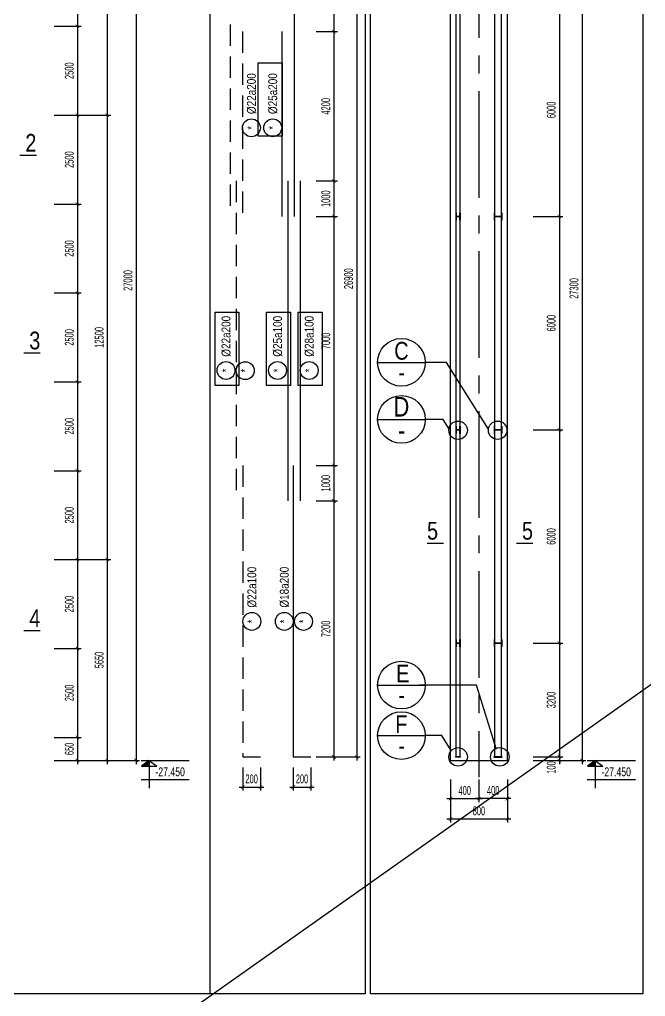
# Model space of a CAD drawing. Extents: x 21 to 2225438, y -14 to 594976.
# Drawn here: x 2209463 to 2213866, y 584638 to 591508 of the extents above; entities that cross this region are included whole.
import ezdxf
from ezdxf.enums import TextEntityAlignment as Align

# ---------------------------------------------------------------- set-up
doc = ezdxf.new("R2010")
doc.units = 0
doc.header["$LTSCALE"] = 1000
doc.header["$MEASUREMENT"] = 0
doc.header["$PDMODE"] = 3
doc.linetypes.add('CENTER2', pattern=[1.125, 0.75, -0.125, 0.125, -0.125])
doc.linetypes.add('HIDDEN', pattern=[0.375, 0.25, -0.125])
doc.layers.get('0').update_dxf_attribs({"linetype": 'CONTINUOUS'})
doc.layers.get('Defpoints').update_dxf_attribs({"linetype": 'CONTINUOUS'})
for name, color, linetype in [('CDC.01.AXIS', 160, 'CENTER2'), ('CDC.02.DIM', 1, 'CONTINUOUS'), ('CDC.03.BORDER', 3, 'CONTINUOUS'), ('CDC.05.STEEL', 4, 'CONTINUOUS'), ('CDC.06.TEXT', 2, 'CONTINUOUS'), ('CDC.10.HATCH', 9, 'CONTINUOUS'), ('CDC.11.NOTE', 8, 'CONTINUOUS'), ('CDC.14.STEELNUM', 9, 'CONTINUOUS'), ('CDC.15.NOPLOT', 87, 'CONTINUOUS')]:
    doc.layers.add(name, color=color, linetype=linetype)
doc.layers.add('KCS_Plotter', color=11, linetype='CONTINUOUS', plot=False)
doc.styles.add('ARIAL', font='arial.ttf', dxfattribs={"width": 0.6})
doc.dimstyles.new('DIM100-25', dxfattribs={"dimscale": 25, "dimtxt": 2.5, "dimasz": 1, "dimexe": 1, "dimexo": 0, "dimgap": 1, "dimtad": 1, "dimdec": 0, "dimlfac": 4, "dimzin": 0, "dimdsep": 46, "dimtxsty": 'ARIAL', "dimblk": 'ARCHTICK', "dimcen": 1, "dimdle": 1, "dimclrd": 1, "dimclre": 1, "dimclrt": 2, "dimadec": 0, "dimazin": 0, "dimtfac": 1, "dimtdec": 0, "dimtix": 1, "dimtofl": 0, "dimtmove": 2, "dimatfit": 3, "dimldrblk": 'ARCHTICK', "dimfxl": 1, "dimtolj": 1, "dimtzin": 0, "dimarcsym": 0})
doc.dimstyles.new('DIM100-50', dxfattribs={"dimscale": 25, "dimtxt": 2.5, "dimasz": 1, "dimexe": 1, "dimexo": 0, "dimgap": 1, "dimtad": 1, "dimdec": 0, "dimlfac": 2, "dimzin": 0, "dimdsep": 46, "dimtxsty": 'ARIAL', "dimblk": 'ARCHTICK', "dimcen": 0, "dimdle": 1, "dimclrd": 1, "dimclre": 1, "dimclrt": 2, "dimadec": 0, "dimazin": 0, "dimtfac": 1, "dimtdec": 0, "dimtix": 1, "dimtofl": 0, "dimtmove": 2, "dimatfit": 3, "dimldrblk": 'ARCHTICK', "dimfxl": 1, "dimtolj": 1, "dimtzin": 0, "dimarcsym": 0})

# ---------------------------------------------------------------- blocks, each defined once
blk = doc.blocks.new('_ARCHTICK')
at = {"color": 0, "linetype": 'ByBlock', "const_width": 0.15}
blk.add_lwpolyline([(-0.5, -0.5), (0.5, 0.5)], dxfattribs=at)
blk = doc.blocks.new('*D166')
at = {"layer": 'CDC.02.DIM', "color": 1, "lineweight": -2, "transparency": 16777216}
for p, q in [((2213260.6, 591647.5), (2213260.6, 590097.5)), ((2213076.4, 591622.5), (2213285.6, 591622.5)), ((2213076.4, 590122.5), (2213285.6, 590122.5))]:
    blk.add_line(p, q, dxfattribs=at)
at = {"layer": 'Defpoints', "color": 0, "transparency": 16777216}
for p in [(2213076.4, 591622.5), (2213076.4, 590122.5), (2213260.6, 590122.5)]:
    blk.add_point(p, dxfattribs=at)
at = {"layer": 'CDC.02.DIM', "color": 1, "lineweight": -2, "transparency": 16777216, "xscale": 25, "yscale": 25, "zscale": 25}
for p, rotation in [((2213260.6, 591622.5), 90), ((2213260.6, 590122.5), 270)]:
    blk.add_blockref('_ARCHTICK', p, dxfattribs=dict(at, rotation=rotation))
at = {"layer": 'CDC.02.DIM', "color": 2, "transparency": 16777216, "insert": (2213203.7, 590872.5), "char_height": 62.5, "attachment_point": 5, "rotation": 90, "style": 'ARIAL'}
blk.add_mtext('\\A1;6000', dxfattribs=at)
blk = doc.blocks.new('*D167')
at = {"layer": 'CDC.02.DIM', "color": 1, "lineweight": -2, "transparency": 16777216}
for p, q in [((2213076.4, 590122.5), (2213285.6, 590122.5)), ((2213260.6, 590147.5), (2213260.6, 588597.5)), ((2213076.4, 588622.5), (2213285.6, 588622.5))]:
    blk.add_line(p, q, dxfattribs=at)
at = {"layer": 'Defpoints', "color": 0, "transparency": 16777216}
for p in [(2213076.4, 590122.5), (2213076.4, 588622.5), (2213260.6, 588622.5)]:
    blk.add_point(p, dxfattribs=at)
at = {"layer": 'CDC.02.DIM', "color": 1, "lineweight": -2, "transparency": 16777216, "xscale": 25, "yscale": 25, "zscale": 25}
for p, rotation in [((2213260.6, 590122.5), 90), ((2213260.6, 588622.5), 270)]:
    blk.add_blockref('_ARCHTICK', p, dxfattribs=dict(at, rotation=rotation))
at = {"layer": 'CDC.02.DIM', "color": 2, "transparency": 16777216, "insert": (2213203.7, 589372.5), "char_height": 62.5, "attachment_point": 5, "rotation": 90, "style": 'ARIAL'}
blk.add_mtext('\\A1;6000', dxfattribs=at)
blk = doc.blocks.new('*D168')
at = {"layer": 'CDC.02.DIM', "color": 1, "lineweight": -2, "transparency": 16777216}
for p, q in [((2213076.4, 588622.5), (2213285.6, 588622.5)), ((2213260.6, 588647.5), (2213260.6, 587097.5)), ((2213076.4, 587122.5), (2213285.6, 587122.5))]:
    blk.add_line(p, q, dxfattribs=at)
at = {"layer": 'Defpoints', "color": 0, "transparency": 16777216}
for p in [(2213076.4, 588622.5), (2213076.4, 587122.5), (2213260.6, 587122.5)]:
    blk.add_point(p, dxfattribs=at)
at = {"layer": 'CDC.02.DIM', "color": 1, "lineweight": -2, "transparency": 16777216, "xscale": 25, "yscale": 25, "zscale": 25}
for p, rotation in [((2213260.6, 588622.5), 90), ((2213260.6, 587122.5), 270)]:
    blk.add_blockref('_ARCHTICK', p, dxfattribs=dict(at, rotation=rotation))
at = {"layer": 'CDC.02.DIM', "color": 2, "transparency": 16777216, "insert": (2213203.7, 587872.5), "char_height": 62.5, "attachment_point": 5, "rotation": 90, "style": 'ARIAL'}
blk.add_mtext('\\A1;6000', dxfattribs=at)
blk = doc.blocks.new('*D169')
at = {"layer": 'CDC.02.DIM', "color": 1, "lineweight": -2, "transparency": 16777216}
for p, q in [((2213076.4, 587122.5), (2213285.6, 587122.5)), ((2213260.6, 587147.5), (2213260.6, 586297.5)), ((2213076.4, 586322.5), (2213285.6, 586322.5))]:
    blk.add_line(p, q, dxfattribs=at)
at = {"layer": 'Defpoints', "color": 0, "transparency": 16777216}
for p in [(2213076.4, 587122.5), (2213076.4, 586322.5), (2213260.6, 586322.5)]:
    blk.add_point(p, dxfattribs=at)
at = {"layer": 'CDC.02.DIM', "color": 1, "lineweight": -2, "transparency": 16777216, "xscale": 25, "yscale": 25, "zscale": 25}
for p, rotation in [((2213260.6, 587122.5), 90), ((2213260.6, 586322.5), 270)]:
    blk.add_blockref('_ARCHTICK', p, dxfattribs=dict(at, rotation=rotation))
at = {"layer": 'CDC.02.DIM', "color": 2, "transparency": 16777216, "insert": (2213203.6, 586722.5), "char_height": 62.5, "attachment_point": 5, "rotation": 90, "style": 'ARIAL'}
blk.add_mtext('\\A1;3200', dxfattribs=at)
blk = doc.blocks.new('*D170')
at = {"layer": 'CDC.02.DIM', "color": 1, "lineweight": -2, "transparency": 16777216}
for p, q in [((2213260.6, 586322.5), (2213260.6, 586347.5)), ((2213076.4, 586322.5), (2213285.6, 586322.5)), ((2213076.4, 586297.5), (2213285.6, 586297.5)), ((2213260.6, 586297.5), (2213260.6, 586272.5))]:
    blk.add_line(p, q, dxfattribs=at)
at = {"layer": 'Defpoints', "color": 0, "transparency": 16777216}
for p in [(2213076.4, 586322.5), (2213076.4, 586297.5), (2213260.6, 586297.5)]:
    blk.add_point(p, dxfattribs=at)
at = {"layer": 'CDC.02.DIM', "color": 1, "lineweight": -2, "transparency": 16777216, "xscale": 25, "yscale": 25, "zscale": 25}
for p, rotation in [((2213260.6, 586322.5), 270), ((2213260.6, 586297.5), 90)]:
    blk.add_blockref('_ARCHTICK', p, dxfattribs=dict(at, rotation=rotation))
at = {"layer": 'CDC.02.DIM', "color": 2, "transparency": 16777216, "insert": (2213204.1, 586248), "char_height": 62.5, "attachment_point": 5, "rotation": 90, "style": 'ARIAL'}
blk.add_mtext('\\A1;100', dxfattribs=at)
blk = doc.blocks.new('*D171')
at = {"layer": 'CDC.02.DIM', "color": 1, "lineweight": -2, "transparency": 16777216}
for p, q in [((2213421, 593147.5), (2213421, 586272.5)), ((2213076.4, 593122.5), (2213446, 593122.5)), ((2213076.4, 586297.5), (2213446, 586297.5))]:
    blk.add_line(p, q, dxfattribs=at)
at = {"layer": 'Defpoints', "color": 0, "transparency": 16777216}
for p in [(2213076.4, 593122.5), (2213076.4, 586297.5), (2213421, 586297.5)]:
    blk.add_point(p, dxfattribs=at)
at = {"layer": 'CDC.02.DIM', "color": 1, "lineweight": -2, "transparency": 16777216, "xscale": 25, "yscale": 25, "zscale": 25}
for p, rotation in [((2213421, 593122.5), 90), ((2213421, 586297.5), 270)]:
    blk.add_blockref('_ARCHTICK', p, dxfattribs=dict(at, rotation=rotation))
at = {"layer": 'CDC.02.DIM', "color": 2, "transparency": 16777216, "insert": (2213364, 589616.3), "char_height": 62.5, "attachment_point": 5, "rotation": 90, "style": 'ARIAL'}
blk.add_mtext('\\A1;27300', dxfattribs=at)
blk = doc.blocks.new('*D172')
at = {"layer": 'CDC.02.DIM', "color": 1, "lineweight": -2, "transparency": 16777216}
for p, q in [((2212495, 586164.5), (2212495, 586004.3)), ((2212695, 586164.5), (2212695, 586004.3)), ((2212470, 586029.3), (2212720, 586029.3))]:
    blk.add_line(p, q, dxfattribs=at)
at = {"layer": 'Defpoints', "color": 0, "transparency": 16777216}
for p in [(2212495, 586164.5), (2212695, 586164.5), (2212695, 586029.3)]:
    blk.add_point(p, dxfattribs=at)
at = {"layer": 'CDC.02.DIM', "color": 1, "lineweight": -2, "transparency": 16777216, "xscale": 25, "yscale": 25, "zscale": 25, "rotation": 180}
blk.add_blockref('_ARCHTICK', (2212495, 586029.3), dxfattribs=at)
at = {"layer": 'CDC.02.DIM', "color": 1, "lineweight": -2, "transparency": 16777216, "xscale": 25, "yscale": 25, "zscale": 25}
blk.add_blockref('_ARCHTICK', (2212695, 586029.3), dxfattribs=at)
at = {"layer": 'CDC.02.DIM', "color": 2, "transparency": 16777216, "insert": (2212595, 586086.2), "char_height": 62.5, "attachment_point": 5, "style": 'ARIAL'}
blk.add_mtext('\\A1;400', dxfattribs=at)
blk = doc.blocks.new('*D173')
at = {"layer": 'CDC.02.DIM', "color": 1, "lineweight": -2, "transparency": 16777216}
for p, q in [((2212695, 586164.5), (2212695, 586004.3)), ((2212895, 586164.5), (2212895, 586004.3)), ((2212920, 586029.3), (2212670, 586029.3))]:
    blk.add_line(p, q, dxfattribs=at)
at = {"layer": 'Defpoints', "color": 0, "transparency": 16777216}
for p in [(2212695, 586164.5), (2212895, 586164.5), (2212695, 586029.3)]:
    blk.add_point(p, dxfattribs=at)
at = {"layer": 'CDC.02.DIM', "color": 1, "lineweight": -2, "transparency": 16777216, "xscale": 25, "yscale": 25, "zscale": 25, "rotation": 180}
blk.add_blockref('_ARCHTICK', (2212695, 586029.3), dxfattribs=at)
at = {"layer": 'CDC.02.DIM', "color": 1, "lineweight": -2, "transparency": 16777216, "xscale": 25, "yscale": 25, "zscale": 25}
blk.add_blockref('_ARCHTICK', (2212895, 586029.3), dxfattribs=at)
at = {"layer": 'CDC.02.DIM', "color": 2, "transparency": 16777216, "insert": (2212795, 586086.2), "char_height": 62.5, "attachment_point": 5, "style": 'ARIAL'}
blk.add_mtext('\\A1;400', dxfattribs=at)
blk = doc.blocks.new('*D174')
at = {"layer": 'CDC.02.DIM', "color": 1, "lineweight": -2, "transparency": 16777216}
for p, q in [((2212495, 586164.5), (2212495, 585860.8)), ((2212895, 586164.5), (2212895, 585860.8)), ((2212470, 585885.8), (2212920, 585885.8))]:
    blk.add_line(p, q, dxfattribs=at)
at = {"layer": 'Defpoints', "color": 0, "transparency": 16777216}
for p in [(2212495, 586164.5), (2212895, 586164.5), (2212895, 585885.8)]:
    blk.add_point(p, dxfattribs=at)
at = {"layer": 'CDC.02.DIM', "color": 1, "lineweight": -2, "transparency": 16777216, "xscale": 25, "yscale": 25, "zscale": 25, "rotation": 180}
blk.add_blockref('_ARCHTICK', (2212495, 585885.8), dxfattribs=at)
at = {"layer": 'CDC.02.DIM', "color": 1, "lineweight": -2, "transparency": 16777216, "xscale": 25, "yscale": 25, "zscale": 25}
blk.add_blockref('_ARCHTICK', (2212895, 585885.8), dxfattribs=at)
at = {"layer": 'CDC.02.DIM', "color": 2, "transparency": 16777216, "insert": (2212695, 585942.7), "char_height": 62.5, "attachment_point": 5, "style": 'ARIAL'}
blk.add_mtext('\\A1;800', dxfattribs=at)
blk = doc.blocks.new('*D175')
at = {"layer": 'CDC.02.DIM', "color": 1, "lineweight": -2, "transparency": 16777216}
for p, q in [((2211674.5, 593072.5), (2211674.5, 591397.5)), ((2211550.5, 593047.5), (2211699.5, 593047.5)), ((2211550.5, 591422.5), (2211699.5, 591422.5))]:
    blk.add_line(p, q, dxfattribs=at)
at = {"layer": 'Defpoints', "color": 0, "transparency": 16777216}
for p in [(2211550.5, 593047.5), (2211550.5, 591422.5), (2211674.5, 591422.5)]:
    blk.add_point(p, dxfattribs=at)
at = {"layer": 'CDC.02.DIM', "color": 1, "lineweight": -2, "transparency": 16777216, "xscale": 25, "yscale": 25, "zscale": 25}
for p, rotation in [((2211674.5, 593047.5), 90), ((2211674.5, 591422.5), 270)]:
    blk.add_blockref('_ARCHTICK', p, dxfattribs=dict(at, rotation=rotation))
at = {"layer": 'CDC.02.DIM', "color": 2, "transparency": 16777216, "insert": (2211617.6, 592235), "char_height": 62.5, "attachment_point": 5, "rotation": 90, "style": 'ARIAL'}
blk.add_mtext('\\A1;6500', dxfattribs=at)
blk = doc.blocks.new('*D176')
at = {"layer": 'CDC.02.DIM', "color": 1, "lineweight": -2, "transparency": 16777216}
for p, q in [((2211550.5, 590122.5), (2211699.5, 590122.5)), ((2211674.5, 590147.5), (2211674.5, 588347.5)), ((2211550.5, 588372.5), (2211699.5, 588372.5))]:
    blk.add_line(p, q, dxfattribs=at)
at = {"layer": 'Defpoints', "color": 0, "transparency": 16777216}
for p in [(2211550.5, 590122.5), (2211550.5, 588372.5), (2211674.5, 588372.5)]:
    blk.add_point(p, dxfattribs=at)
at = {"layer": 'CDC.02.DIM', "color": 1, "lineweight": -2, "transparency": 16777216, "xscale": 25, "yscale": 25, "zscale": 25}
for p, rotation in [((2211674.5, 590122.5), 90), ((2211674.5, 588372.5), 270)]:
    blk.add_blockref('_ARCHTICK', p, dxfattribs=dict(at, rotation=rotation))
at = {"layer": 'CDC.02.DIM', "color": 2, "transparency": 16777216, "insert": (2211617.6, 589247.5), "char_height": 62.5, "attachment_point": 5, "rotation": 90, "style": 'ARIAL'}
blk.add_mtext('\\A1;7000', dxfattribs=at)
blk = doc.blocks.new('*D177')
at = {"layer": 'CDC.02.DIM', "color": 1, "lineweight": -2, "transparency": 16777216}
for p, q in [((2211674.5, 588397.5), (2211674.5, 588097.5)), ((2211550.5, 588372.5), (2211699.5, 588372.5)), ((2211550.5, 588122.5), (2211699.5, 588122.5))]:
    blk.add_line(p, q, dxfattribs=at)
at = {"layer": 'Defpoints', "color": 0, "transparency": 16777216}
for p in [(2211550.5, 588372.5), (2211550.5, 588122.5), (2211674.5, 588122.5)]:
    blk.add_point(p, dxfattribs=at)
at = {"layer": 'CDC.02.DIM', "color": 1, "lineweight": -2, "transparency": 16777216, "xscale": 25, "yscale": 25, "zscale": 25}
for p, rotation in [((2211674.5, 588372.5), 90), ((2211674.5, 588122.5), 270)]:
    blk.add_blockref('_ARCHTICK', p, dxfattribs=dict(at, rotation=rotation))
at = {"layer": 'CDC.02.DIM', "color": 2, "transparency": 16777216, "insert": (2211617.6, 588247.5), "char_height": 62.5, "attachment_point": 5, "rotation": 90, "style": 'ARIAL'}
blk.add_mtext('\\A1;1000', dxfattribs=at)
blk = doc.blocks.new('*D178')
at = {"layer": 'CDC.02.DIM', "color": 1, "lineweight": -2, "transparency": 16777216}
for p, q in [((2211674.5, 588147.5), (2211674.5, 586297.5)), ((2211550.5, 588122.5), (2211699.5, 588122.5)), ((2211550.5, 586322.5), (2211699.5, 586322.5))]:
    blk.add_line(p, q, dxfattribs=at)
at = {"layer": 'Defpoints', "color": 0, "transparency": 16777216}
for p in [(2211550.5, 588122.5), (2211550.5, 586322.5), (2211674.5, 586322.5)]:
    blk.add_point(p, dxfattribs=at)
at = {"layer": 'CDC.02.DIM', "color": 1, "lineweight": -2, "transparency": 16777216, "xscale": 25, "yscale": 25, "zscale": 25}
for p, rotation in [((2211674.5, 588122.5), 90), ((2211674.5, 586322.5), 270)]:
    blk.add_blockref('_ARCHTICK', p, dxfattribs=dict(at, rotation=rotation))
at = {"layer": 'CDC.02.DIM', "color": 2, "transparency": 16777216, "insert": (2211617.6, 587222.5), "char_height": 62.5, "attachment_point": 5, "rotation": 90, "style": 'ARIAL'}
blk.add_mtext('\\A1;7200', dxfattribs=at)
blk = doc.blocks.new('*D179')
at = {"layer": 'CDC.02.DIM', "color": 1, "lineweight": -2, "transparency": 16777216}
for p, q in [((2211834.9, 593072.5), (2211834.9, 586297.5)), ((2211550.5, 593047.5), (2211859.9, 593047.5)), ((2211550.5, 586322.5), (2211859.9, 586322.5))]:
    blk.add_line(p, q, dxfattribs=at)
at = {"layer": 'Defpoints', "color": 0, "transparency": 16777216}
for p in [(2211550.5, 593047.5), (2211550.5, 586322.5), (2211834.9, 586322.5)]:
    blk.add_point(p, dxfattribs=at)
at = {"layer": 'CDC.02.DIM', "color": 1, "lineweight": -2, "transparency": 16777216, "xscale": 25, "yscale": 25, "zscale": 25}
for p, rotation in [((2211834.9, 593047.5), 90), ((2211834.9, 586322.5), 270)]:
    blk.add_blockref('_ARCHTICK', p, dxfattribs=dict(at, rotation=rotation))
at = {"layer": 'CDC.02.DIM', "color": 2, "transparency": 16777216, "insert": (2211778, 589685), "char_height": 62.5, "attachment_point": 5, "rotation": 90, "style": 'ARIAL'}
blk.add_mtext('\\A1;26900', dxfattribs=at)
blk = doc.blocks.new('*D180')
at = {"layer": 'CDC.02.DIM', "color": 1, "lineweight": -2, "transparency": 16777216}
for p, q in [((2211674.5, 590397.5), (2211674.5, 590097.5)), ((2211550.5, 590372.5), (2211699.5, 590372.5)), ((2211550.5, 590122.5), (2211699.5, 590122.5))]:
    blk.add_line(p, q, dxfattribs=at)
at = {"layer": 'Defpoints', "color": 0, "transparency": 16777216}
for p in [(2211550.5, 590372.5), (2211550.5, 590122.5), (2211674.5, 590122.5)]:
    blk.add_point(p, dxfattribs=at)
at = {"layer": 'CDC.02.DIM', "color": 1, "lineweight": -2, "transparency": 16777216, "xscale": 25, "yscale": 25, "zscale": 25}
for p, rotation in [((2211674.5, 590372.5), 90), ((2211674.5, 590122.5), 270)]:
    blk.add_blockref('_ARCHTICK', p, dxfattribs=dict(at, rotation=rotation))
at = {"layer": 'CDC.02.DIM', "color": 2, "transparency": 16777216, "insert": (2211617.6, 590247.5), "char_height": 62.5, "attachment_point": 5, "rotation": 90, "style": 'ARIAL'}
blk.add_mtext('\\A1;1000', dxfattribs=at)
blk = doc.blocks.new('*D181')
at = {"layer": 'CDC.02.DIM', "color": 1, "lineweight": -2, "transparency": 16777216}
for p, q in [((2211034.2, 586248), (2211034.2, 586085.4)), ((2211157.5, 586248), (2211157.5, 586085.4)), ((2211009.2, 586110.4), (2211182.5, 586110.4))]:
    blk.add_line(p, q, dxfattribs=at)
at = {"layer": 'Defpoints', "color": 0, "transparency": 16777216}
for p in [(2211034.2, 586248), (2211157.5, 586248), (2211157.5, 586110.4)]:
    blk.add_point(p, dxfattribs=at)
at = {"layer": 'CDC.02.DIM', "color": 1, "lineweight": -2, "transparency": 16777216, "xscale": 25, "yscale": 25, "zscale": 25, "rotation": 180}
blk.add_blockref('_ARCHTICK', (2211034.2, 586110.4), dxfattribs=at)
at = {"layer": 'CDC.02.DIM', "color": 1, "lineweight": -2, "transparency": 16777216, "xscale": 25, "yscale": 25, "zscale": 25}
blk.add_blockref('_ARCHTICK', (2211157.5, 586110.4), dxfattribs=at)
at = {"layer": 'CDC.02.DIM', "color": 2, "transparency": 16777216, "insert": (2211095.9, 586167.3), "char_height": 62.5, "attachment_point": 5, "style": 'ARIAL'}
blk.add_mtext('\\A1;200', dxfattribs=at)
blk = doc.blocks.new('*D182')
at = {"layer": 'CDC.02.DIM', "color": 1, "lineweight": -2, "transparency": 16777216}
for p, q in [((2211388.6, 586248), (2211388.6, 586085.4)), ((2211511.8, 586248), (2211511.8, 586085.4)), ((2211363.6, 586110.4), (2211536.8, 586110.4))]:
    blk.add_line(p, q, dxfattribs=at)
at = {"layer": 'Defpoints', "color": 0, "transparency": 16777216}
for p in [(2211388.6, 586248), (2211511.8, 586248), (2211511.8, 586110.4)]:
    blk.add_point(p, dxfattribs=at)
at = {"layer": 'CDC.02.DIM', "color": 1, "lineweight": -2, "transparency": 16777216, "xscale": 25, "yscale": 25, "zscale": 25, "rotation": 180}
blk.add_blockref('_ARCHTICK', (2211388.6, 586110.4), dxfattribs=at)
at = {"layer": 'CDC.02.DIM', "color": 1, "lineweight": -2, "transparency": 16777216, "xscale": 25, "yscale": 25, "zscale": 25}
blk.add_blockref('_ARCHTICK', (2211511.8, 586110.4), dxfattribs=at)
at = {"layer": 'CDC.02.DIM', "color": 2, "transparency": 16777216, "insert": (2211450.2, 586167.3), "char_height": 62.5, "attachment_point": 5, "style": 'ARIAL'}
blk.add_mtext('\\A1;200', dxfattribs=at)
blk = doc.blocks.new('*D186')
at = {"layer": 'CDC.02.DIM', "color": 1, "lineweight": -2, "transparency": 16777216}
for p, q in [((2210283.1, 593072.5), (2210283.1, 586272.5)), ((2209713.4, 593047.5), (2210308.1, 593047.5)), ((2209715.9, 586297.5), (2210308.1, 586297.5))]:
    blk.add_line(p, q, dxfattribs=at)
at = {"layer": 'Defpoints', "color": 0, "transparency": 16777216}
for p in [(2209713.4, 593047.5), (2209715.9, 586297.5), (2210283.1, 586297.5)]:
    blk.add_point(p, dxfattribs=at)
at = {"layer": 'CDC.02.DIM', "color": 1, "lineweight": -2, "transparency": 16777216, "xscale": 25, "yscale": 25, "zscale": 25}
for p, rotation in [((2210283.1, 593047.5), 90), ((2210283.1, 586297.5), 270)]:
    blk.add_blockref('_ARCHTICK', p, dxfattribs=dict(at, rotation=rotation))
at = {"layer": 'CDC.02.DIM', "color": 2, "transparency": 16777216, "insert": (2210226.2, 589672.5), "char_height": 62.5, "attachment_point": 5, "rotation": 90, "style": 'ARIAL'}
blk.add_mtext('\\A1;27000', dxfattribs=at)
blk = doc.blocks.new('*D190')
at = {"layer": 'CDC.02.DIM', "color": 1, "lineweight": -2, "transparency": 16777216}
for p, q in [((2210080.6, 592735), (2210080.6, 590810)), ((2209870.5, 592710), (2210105.6, 592710)), ((2209705.8, 590835), (2210105.6, 590835))]:
    blk.add_line(p, q, dxfattribs=at)
at = {"layer": 'Defpoints', "color": 0, "transparency": 16777216}
for p in [(2209870.5, 592710), (2209705.8, 590835), (2210080.6, 590835)]:
    blk.add_point(p, dxfattribs=at)
at = {"layer": 'CDC.02.DIM', "color": 1, "lineweight": -2, "transparency": 16777216, "xscale": 25, "yscale": 25, "zscale": 25}
for p, rotation in [((2210080.6, 592710), 90), ((2210080.6, 590835), 270)]:
    blk.add_blockref('_ARCHTICK', p, dxfattribs=dict(at, rotation=rotation))
at = {"layer": 'CDC.02.DIM', "color": 2, "transparency": 16777216, "insert": (2210023.6, 591772.5), "char_height": 62.5, "attachment_point": 5, "rotation": 90, "style": 'ARIAL'}
blk.add_mtext('\\A1;7500', dxfattribs=at)
blk = doc.blocks.new('*D192')
at = {"layer": 'CDC.02.DIM', "color": 1, "lineweight": -2, "transparency": 16777216}
for p, q in [((2209705.8, 591460), (2209895.5, 591460)), ((2209870.5, 591485), (2209870.5, 590810)), ((2209705.8, 590835), (2209895.5, 590835))]:
    blk.add_line(p, q, dxfattribs=at)
at = {"layer": 'Defpoints', "color": 0, "transparency": 16777216}
for p in [(2209705.8, 591460), (2209705.8, 590835), (2209870.5, 590835)]:
    blk.add_point(p, dxfattribs=at)
at = {"layer": 'CDC.02.DIM', "color": 1, "lineweight": -2, "transparency": 16777216, "xscale": 25, "yscale": 25, "zscale": 25}
for p, rotation in [((2209870.5, 591460), 90), ((2209870.5, 590835), 270)]:
    blk.add_blockref('_ARCHTICK', p, dxfattribs=dict(at, rotation=rotation))
at = {"layer": 'CDC.02.DIM', "color": 2, "transparency": 16777216, "insert": (2209813.6, 591147.5), "char_height": 62.5, "attachment_point": 5, "rotation": 90, "style": 'ARIAL'}
blk.add_mtext('\\A1;2500', dxfattribs=at)
blk = doc.blocks.new('*D193')
at = {"layer": 'CDC.02.DIM', "color": 1, "lineweight": -2, "transparency": 16777216}
for p, q in [((2209705.8, 590835), (2209895.5, 590835)), ((2209870.5, 590860), (2209870.5, 590185)), ((2209705.8, 590210), (2209895.5, 590210))]:
    blk.add_line(p, q, dxfattribs=at)
at = {"layer": 'Defpoints', "color": 0, "transparency": 16777216}
for p in [(2209705.8, 590835), (2209705.8, 590210), (2209870.5, 590210)]:
    blk.add_point(p, dxfattribs=at)
at = {"layer": 'CDC.02.DIM', "color": 1, "lineweight": -2, "transparency": 16777216, "xscale": 25, "yscale": 25, "zscale": 25}
for p, rotation in [((2209870.5, 590835), 90), ((2209870.5, 590210), 270)]:
    blk.add_blockref('_ARCHTICK', p, dxfattribs=dict(at, rotation=rotation))
at = {"layer": 'CDC.02.DIM', "color": 2, "transparency": 16777216, "insert": (2209813.6, 590522.5), "char_height": 62.5, "attachment_point": 5, "rotation": 90, "style": 'ARIAL'}
blk.add_mtext('\\A1;2500', dxfattribs=at)
blk = doc.blocks.new('*D194')
at = {"layer": 'CDC.02.DIM', "color": 1, "lineweight": -2, "transparency": 16777216}
for p, q in [((2209705.8, 590210), (2209895.5, 590210)), ((2209870.5, 590235), (2209870.5, 589560)), ((2209705.8, 589585), (2209895.5, 589585))]:
    blk.add_line(p, q, dxfattribs=at)
at = {"layer": 'Defpoints', "color": 0, "transparency": 16777216}
for p in [(2209705.8, 590210), (2209705.8, 589585), (2209870.5, 589585)]:
    blk.add_point(p, dxfattribs=at)
at = {"layer": 'CDC.02.DIM', "color": 1, "lineweight": -2, "transparency": 16777216, "xscale": 25, "yscale": 25, "zscale": 25}
for p, rotation in [((2209870.5, 590210), 90), ((2209870.5, 589585), 270)]:
    blk.add_blockref('_ARCHTICK', p, dxfattribs=dict(at, rotation=rotation))
at = {"layer": 'CDC.02.DIM', "color": 2, "transparency": 16777216, "insert": (2209813.6, 589897.5), "char_height": 62.5, "attachment_point": 5, "rotation": 90, "style": 'ARIAL'}
blk.add_mtext('\\A1;2500', dxfattribs=at)
blk = doc.blocks.new('*D195')
at = {"layer": 'CDC.02.DIM', "color": 1, "lineweight": -2, "transparency": 16777216}
for p, q in [((2209705.8, 589585), (2209895.5, 589585)), ((2209870.5, 589610), (2209870.5, 588935)), ((2209705.8, 588960), (2209895.5, 588960))]:
    blk.add_line(p, q, dxfattribs=at)
at = {"layer": 'Defpoints', "color": 0, "transparency": 16777216}
for p in [(2209705.8, 589585), (2209705.8, 588960), (2209870.5, 588960)]:
    blk.add_point(p, dxfattribs=at)
at = {"layer": 'CDC.02.DIM', "color": 1, "lineweight": -2, "transparency": 16777216, "xscale": 25, "yscale": 25, "zscale": 25}
for p, rotation in [((2209870.5, 589585), 90), ((2209870.5, 588960), 270)]:
    blk.add_blockref('_ARCHTICK', p, dxfattribs=dict(at, rotation=rotation))
at = {"layer": 'CDC.02.DIM', "color": 2, "transparency": 16777216, "insert": (2209813.6, 589272.5), "char_height": 62.5, "attachment_point": 5, "rotation": 90, "style": 'ARIAL'}
blk.add_mtext('\\A1;2500', dxfattribs=at)
blk = doc.blocks.new('*D196')
at = {"layer": 'CDC.02.DIM', "color": 1, "lineweight": -2, "transparency": 16777216}
for p, q in [((2209705.8, 588960), (2209895.5, 588960)), ((2209870.5, 588985), (2209870.5, 588310)), ((2209705.8, 588335), (2209895.5, 588335))]:
    blk.add_line(p, q, dxfattribs=at)
at = {"layer": 'Defpoints', "color": 0, "transparency": 16777216}
for p in [(2209705.8, 588960), (2209705.8, 588335), (2209870.5, 588335)]:
    blk.add_point(p, dxfattribs=at)
at = {"layer": 'CDC.02.DIM', "color": 1, "lineweight": -2, "transparency": 16777216, "xscale": 25, "yscale": 25, "zscale": 25}
for p, rotation in [((2209870.5, 588960), 90), ((2209870.5, 588335), 270)]:
    blk.add_blockref('_ARCHTICK', p, dxfattribs=dict(at, rotation=rotation))
at = {"layer": 'CDC.02.DIM', "color": 2, "transparency": 16777216, "insert": (2209813.6, 588647.5), "char_height": 62.5, "attachment_point": 5, "rotation": 90, "style": 'ARIAL'}
blk.add_mtext('\\A1;2500', dxfattribs=at)
blk = doc.blocks.new('*D197')
at = {"layer": 'CDC.02.DIM', "color": 1, "lineweight": -2, "transparency": 16777216}
for p, q in [((2209870.5, 592110), (2209870.5, 591435)), ((2209705.8, 592085), (2209895.5, 592085)), ((2209710.9, 591460), (2209895.5, 591460))]:
    blk.add_line(p, q, dxfattribs=at)
at = {"layer": 'Defpoints', "color": 0, "transparency": 16777216}
for p in [(2209705.8, 592085), (2209710.9, 591460), (2209870.5, 591460)]:
    blk.add_point(p, dxfattribs=at)
at = {"layer": 'CDC.02.DIM', "color": 1, "lineweight": -2, "transparency": 16777216, "xscale": 25, "yscale": 25, "zscale": 25}
for p, rotation in [((2209870.5, 592085), 90), ((2209870.5, 591460), 270)]:
    blk.add_blockref('_ARCHTICK', p, dxfattribs=dict(at, rotation=rotation))
at = {"layer": 'CDC.02.DIM', "color": 2, "transparency": 16777216, "insert": (2209813.6, 591772.5), "char_height": 62.5, "attachment_point": 5, "rotation": 90, "style": 'ARIAL'}
blk.add_mtext('\\A1;2500', dxfattribs=at)
blk = doc.blocks.new('*D199')
at = {"layer": 'CDC.02.DIM', "color": 1, "lineweight": -2, "transparency": 16777216}
for p, q in [((2209705.8, 590835), (2210105.6, 590835)), ((2210080.6, 590860), (2210080.6, 587685)), ((2209705.8, 587710), (2210105.6, 587710))]:
    blk.add_line(p, q, dxfattribs=at)
at = {"layer": 'Defpoints', "color": 0, "transparency": 16777216}
for p in [(2209705.8, 590835), (2209705.8, 587710), (2210080.6, 587710)]:
    blk.add_point(p, dxfattribs=at)
at = {"layer": 'CDC.02.DIM', "color": 1, "lineweight": -2, "transparency": 16777216, "xscale": 25, "yscale": 25, "zscale": 25}
for p, rotation in [((2210080.6, 590835), 90), ((2210080.6, 587710), 270)]:
    blk.add_blockref('_ARCHTICK', p, dxfattribs=dict(at, rotation=rotation))
at = {"layer": 'CDC.02.DIM', "color": 2, "transparency": 16777216, "insert": (2210023.6, 589272.5), "char_height": 62.5, "attachment_point": 5, "rotation": 90, "style": 'ARIAL'}
blk.add_mtext('\\A1;12500', dxfattribs=at)
blk = doc.blocks.new('*D200')
at = {"layer": 'CDC.02.DIM', "color": 1, "lineweight": -2, "transparency": 16777216}
for p, q in [((2209705.8, 588335), (2209895.5, 588335)), ((2209870.5, 588360), (2209870.5, 587685)), ((2209705.8, 587710), (2209895.5, 587710))]:
    blk.add_line(p, q, dxfattribs=at)
at = {"layer": 'Defpoints', "color": 0, "transparency": 16777216}
for p in [(2209705.8, 588335), (2209705.8, 587710), (2209870.5, 587710)]:
    blk.add_point(p, dxfattribs=at)
at = {"layer": 'CDC.02.DIM', "color": 1, "lineweight": -2, "transparency": 16777216, "xscale": 25, "yscale": 25, "zscale": 25}
for p, rotation in [((2209870.5, 588335), 90), ((2209870.5, 587710), 270)]:
    blk.add_blockref('_ARCHTICK', p, dxfattribs=dict(at, rotation=rotation))
at = {"layer": 'CDC.02.DIM', "color": 2, "transparency": 16777216, "insert": (2209813.6, 588022.5), "char_height": 62.5, "attachment_point": 5, "rotation": 90, "style": 'ARIAL'}
blk.add_mtext('\\A1;2500', dxfattribs=at)
blk = doc.blocks.new('*D201')
at = {"layer": 'CDC.02.DIM', "color": 1, "lineweight": -2, "transparency": 16777216}
for p, q in [((2209870.5, 587735), (2209870.5, 587060)), ((2209705.8, 587710), (2209895.5, 587710)), ((2209705.8, 587085), (2209895.5, 587085))]:
    blk.add_line(p, q, dxfattribs=at)
at = {"layer": 'Defpoints', "color": 0, "transparency": 16777216}
for p in [(2209705.8, 587710), (2209705.8, 587085), (2209870.5, 587085)]:
    blk.add_point(p, dxfattribs=at)
at = {"layer": 'CDC.02.DIM', "color": 1, "lineweight": -2, "transparency": 16777216, "xscale": 25, "yscale": 25, "zscale": 25}
for p, rotation in [((2209870.5, 587710), 90), ((2209870.5, 587085), 270)]:
    blk.add_blockref('_ARCHTICK', p, dxfattribs=dict(at, rotation=rotation))
at = {"layer": 'CDC.02.DIM', "color": 2, "transparency": 16777216, "insert": (2209813.6, 587397.5), "char_height": 62.5, "attachment_point": 5, "rotation": 90, "style": 'ARIAL'}
blk.add_mtext('\\A1;2500', dxfattribs=at)
blk = doc.blocks.new('*D202')
at = {"layer": 'CDC.02.DIM', "color": 1, "lineweight": -2, "transparency": 16777216}
for p, q in [((2209870.5, 587110), (2209870.5, 586435)), ((2209705.8, 587085), (2209895.5, 587085)), ((2209705.8, 586460), (2209895.5, 586460))]:
    blk.add_line(p, q, dxfattribs=at)
at = {"layer": 'Defpoints', "color": 0, "transparency": 16777216}
for p in [(2209705.8, 587085), (2209705.8, 586460), (2209870.5, 586460)]:
    blk.add_point(p, dxfattribs=at)
at = {"layer": 'CDC.02.DIM', "color": 1, "lineweight": -2, "transparency": 16777216, "xscale": 25, "yscale": 25, "zscale": 25}
for p, rotation in [((2209870.5, 587085), 90), ((2209870.5, 586460), 270)]:
    blk.add_blockref('_ARCHTICK', p, dxfattribs=dict(at, rotation=rotation))
at = {"layer": 'CDC.02.DIM', "color": 2, "transparency": 16777216, "insert": (2209813.6, 586772.5), "char_height": 62.5, "attachment_point": 5, "rotation": 90, "style": 'ARIAL'}
blk.add_mtext('\\A1;2500', dxfattribs=at)
blk = doc.blocks.new('*D203')
at = {"layer": 'CDC.02.DIM', "color": 1, "lineweight": -2, "transparency": 16777216}
for p, q in [((2210080.6, 587735), (2210080.6, 586272.5)), ((2209705.8, 587710), (2210105.6, 587710)), ((2209705.8, 586297.5), (2210105.6, 586297.5))]:
    blk.add_line(p, q, dxfattribs=at)
at = {"layer": 'Defpoints', "color": 0, "transparency": 16777216}
for p in [(2209705.8, 587710), (2209705.8, 586297.5), (2210080.6, 586297.5)]:
    blk.add_point(p, dxfattribs=at)
at = {"layer": 'CDC.02.DIM', "color": 1, "lineweight": -2, "transparency": 16777216, "xscale": 25, "yscale": 25, "zscale": 25}
for p, rotation in [((2210080.6, 587710), 90), ((2210080.6, 586297.5), 270)]:
    blk.add_blockref('_ARCHTICK', p, dxfattribs=dict(at, rotation=rotation))
at = {"layer": 'CDC.02.DIM', "color": 2, "transparency": 16777216, "insert": (2210023.6, 587003.8), "char_height": 62.5, "attachment_point": 5, "rotation": 90, "style": 'ARIAL'}
blk.add_mtext('\\A1;5650', dxfattribs=at)
blk = doc.blocks.new('*D225')
at = {"layer": 'CDC.02.DIM', "color": 1, "lineweight": -2, "transparency": 16777216}
for p, q in [((2211550.5, 591422.5), (2211699.5, 591422.5)), ((2211674.5, 591447.5), (2211674.5, 590347.5)), ((2211550.5, 590372.5), (2211699.5, 590372.5))]:
    blk.add_line(p, q, dxfattribs=at)
at = {"layer": 'Defpoints', "color": 0, "transparency": 16777216}
for p in [(2211550.5, 591422.5), (2211550.5, 590372.5), (2211674.5, 590372.5)]:
    blk.add_point(p, dxfattribs=at)
at = {"layer": 'CDC.02.DIM', "color": 1, "lineweight": -2, "transparency": 16777216, "xscale": 25, "yscale": 25, "zscale": 25}
for p, rotation in [((2211674.5, 591422.5), 90), ((2211674.5, 590372.5), 270)]:
    blk.add_blockref('_ARCHTICK', p, dxfattribs=dict(at, rotation=rotation))
at = {"layer": 'CDC.02.DIM', "color": 2, "transparency": 16777216, "insert": (2211617.6, 590897.5), "char_height": 62.5, "attachment_point": 5, "rotation": 90, "style": 'ARIAL'}
blk.add_mtext('\\A1;4200', dxfattribs=at)
blk = doc.blocks.new('*D227')
at = {"layer": 'CDC.02.DIM', "color": 1, "lineweight": -2, "transparency": 16777216}
for p, q in [((2209870.5, 586485), (2209870.5, 586272.5)), ((2209705.8, 586460), (2209895.5, 586460)), ((2209705.8, 586297.5), (2209895.5, 586297.5))]:
    blk.add_line(p, q, dxfattribs=at)
at = {"layer": 'Defpoints', "color": 0, "transparency": 16777216}
for p in [(2209705.8, 586460), (2209705.8, 586297.5), (2209870.5, 586297.5)]:
    blk.add_point(p, dxfattribs=at)
at = {"layer": 'CDC.02.DIM', "color": 1, "lineweight": -2, "transparency": 16777216, "xscale": 25, "yscale": 25, "zscale": 25}
for p, rotation in [((2209870.5, 586460), 90), ((2209870.5, 586297.5), 270)]:
    blk.add_blockref('_ARCHTICK', p, dxfattribs=dict(at, rotation=rotation))
at = {"layer": 'CDC.02.DIM', "color": 2, "transparency": 16777216, "insert": (2209813.6, 586378.8), "char_height": 62.5, "attachment_point": 5, "rotation": 90, "style": 'ARIAL'}
blk.add_mtext('\\A1;650', dxfattribs=at)

msp = doc.modelspace()

# ---------------------------------------------------------------- linework, layer by layer
at = {"layer": 'CDC.01.AXIS'}
msp.add_line((2212694.95, 593253.96), (2212694.95, 586180.96), dxfattribs=at)
at = {"layer": 'CDC.03.BORDER'}
for p, q in [((2210801.83, 594071.21), (2210801.83, 584656.67)), ((2212530.69, 586322.54), (2212565.69, 586322.54)), ((2212565.69, 586322.54), (2212530.69, 586322.54)), ((2212859.21, 586322.54), (2212799.21, 586322.54)), ((2212799.21, 586322.54), (2212859.21, 586322.54))]:
    msp.add_line(p, q, dxfattribs=at)
for points in [[(2205590.42, 594531.21), (2211893.62, 594531.21), (2211893.62, 584656.67), (2205590.42, 584656.67)], [(2211931.28, 594531.21), (2213847.55, 594531.21), (2213847.55, 584656.67), (2211931.28, 584656.67)], [(2212535.69, 591622.54), (2212560.69, 591622.54), (2212560.69, 590122.54), (2212535.69, 590122.54)], [(2212854.21, 591622.54), (2212804.21, 591622.54), (2212804.21, 590122.54), (2212854.21, 590122.54)], [(2212533.77, 590097.61), (2212535.69, 590097.61), (2212535.69, 590147.46), (2212533.77, 590147.46)], [(2212535.69, 590122.54), (2212560.69, 590122.54), (2212560.69, 588622.54), (2212535.69, 588622.54)], [(2212562.61, 590097.61), (2212560.69, 590097.61), (2212560.69, 590147.46), (2212562.61, 590147.46)], [(2212802.29, 590097.61), (2212804.21, 590097.61), (2212804.21, 590147.46), (2212802.29, 590147.46)], [(2212854.21, 590122.54), (2212804.21, 590122.54), (2212804.21, 588622.54), (2212854.21, 588622.54)], [(2212856.13, 590097.61), (2212854.21, 590097.61), (2212854.21, 590147.46), (2212856.13, 590147.46)], [(2212533.77, 588597.61), (2212535.69, 588597.61), (2212535.69, 588647.46), (2212533.77, 588647.46)], [(2212535.69, 588622.54), (2212560.69, 588622.54), (2212560.69, 587122.54), (2212535.69, 587122.54)], [(2212562.61, 588597.61), (2212560.69, 588597.61), (2212560.69, 588647.46), (2212562.61, 588647.46)], [(2212802.29, 588597.61), (2212804.21, 588597.61), (2212804.21, 588647.46), (2212802.29, 588647.46)], [(2212854.21, 588622.54), (2212804.21, 588622.54), (2212804.21, 587122.54), (2212854.21, 587122.54)], [(2212856.13, 588597.61), (2212854.21, 588597.61), (2212854.21, 588647.46), (2212856.13, 588647.46)], [(2212533.77, 587097.61), (2212535.69, 587097.61), (2212535.69, 587147.46), (2212533.77, 587147.46)], [(2212562.61, 587097.61), (2212560.69, 587097.61), (2212560.69, 587147.46), (2212562.61, 587147.46)], [(2212802.29, 587097.61), (2212804.21, 587097.61), (2212804.21, 587147.46), (2212802.29, 587147.46)], [(2212856.13, 587097.61), (2212854.21, 587097.61), (2212854.21, 587147.46), (2212856.13, 587147.46)], [(2212530.69, 586320.62), (2212530.69, 586322.54), (2212565.69, 586322.54), (2212565.69, 586320.62)], [(2212859.21, 586320.62), (2212859.21, 586322.54), (2212799.21, 586322.54), (2212799.21, 586320.62)]]:
    msp.add_lwpolyline(points, close=True, dxfattribs=at)
for points in [[(2212535.69, 586322.54), (2212535.69, 587122.54), (2212560.69, 587122.54), (2212560.69, 586322.54)], [(2212854.21, 586322.54), (2212854.21, 587122.54), (2212804.21, 587122.54), (2212804.21, 586322.54)]]:
    msp.add_lwpolyline(points, dxfattribs=at)
at = {"layer": 'CDC.05.STEEL', "linetype": 'HIDDEN', "ltscale": 0.6}
for p, q in [((2210944.29, 593047.54), (2210944.29, 590122.54)), ((2211031.29, 591422.54), (2211031.29, 590122.54)), ((2210987.79, 590372.54), (2210987.79, 588122.54))]:
    msp.add_line(p, q, dxfattribs=at)
at = {"layer": 'CDC.05.STEEL'}
for p, q in [((2211394.23, 593047.54), (2211394.23, 590122.54)), ((2211307.23, 591422.54), (2211307.23, 590122.54)), ((2211350.73, 590372.54), (2211350.73, 588122.54)), ((2211437.73, 590372.54), (2211437.73, 588122.54))]:
    msp.add_line(p, q, dxfattribs=at)
at = {"layer": 'CDC.05.STEEL', "linetype": 'HIDDEN', "ltscale": 0.6}
msp.add_lwpolyline([(2211034.24, 588372.54), (2211034.24, 586322.54), (2211157.48, 586322.54)], dxfattribs=at)
at = {"layer": 'CDC.05.STEEL'}
msp.add_lwpolyline([(2211388.61, 588372.54), (2211388.61, 586322.54), (2211511.85, 586322.54)], dxfattribs=at)
at = {"layer": 'CDC.10.HATCH'}
for p, q in [((2212494.95, 586297.54), (2212494.95, 593047.54)), ((2212894.95, 586297.54), (2212894.95, 593047.54)), ((2212494.95, 586297.54), (2212894.95, 586297.54))]:
    msp.add_line(p, q, dxfattribs=at)
at = {"layer": 'CDC.11.NOTE'}
for p, q in [((2211981.76, 589096.95), (2212317.17, 589096.95)), ((2211981.76, 588695.59), (2212317.17, 588695.59)), ((2211981.76, 586827.78), (2212317.17, 586827.78)), ((2211981.76, 586472.01), (2212317.17, 586472.01)), ((2210318.68, 586297.54), (2210657.49, 586297.54)), ((2210374.97, 586297.54), (2210320.97, 586256.15)), ((2210374.97, 586297.54), (2210374.97, 586103.64)), ((2210374.97, 586297.54), (2210428.97, 586256.15)), ((2213456.57, 586297.54), (2213795.39, 586297.54)), ((2213512.87, 586297.54), (2213458.87, 586256.15)), ((2213512.87, 586297.54), (2213512.87, 586103.64)), ((2213512.87, 586297.54), (2213566.87, 586256.15)), ((2210320.97, 586256.15), (2210428.97, 586256.15)), ((2213458.87, 586256.15), (2213566.87, 586256.15)), ((2210318.68, 586163.68), (2210657.49, 586163.68)), ((2213456.57, 586163.68), (2213795.39, 586163.68))]:
    msp.add_line(p, q, dxfattribs=at)
for points in [[(2212761.66, 588627.83), (2212466.08, 589096.95), (2212317.17, 589096.95)], [(2212484.15, 588631.13), (2212443.53, 588695.59), (2212317.17, 588695.59)], [(2212816.81, 586382.69), (2212678.76, 586827.78), (2212277.32, 586827.78)], [(2212500.63, 586367), (2212434.47, 586472.01), (2212317.17, 586472.01)]]:
    msp.add_lwpolyline(points, dxfattribs=at)
for centre, radius in [((2212149.46, 589096.95), 167.71), ((2212149.46, 588695.59), 167.71), ((2212548.19, 588619.41), 65.11), ((2212826.22, 588619.41), 65.11), ((2212149.46, 586827.78), 167.71), ((2212149.46, 586472.01), 167.71), ((2212548.19, 586322.54), 65.11), ((2212841.71, 586322.54), 65.11)]:
    msp.add_circle(centre, radius, dxfattribs=at)
for points in [[(2210320.97, 586256.15), (2210374.97, 586297.54), (2210374.97, 586256.15), (2210374.97, 586297.54)], [(2213458.87, 586256.15), (2213512.87, 586297.54), (2213512.87, 586256.15), (2213512.87, 586297.54)]]:
    msp.add_solid(points, dxfattribs=at)
at = {"layer": 'CDC.14.STEELNUM'}
for centre in [(2211094.29, 590746.15), (2211244.26, 590746.15), (2210915.79, 589039.87), (2211050.79, 589038.48), (2211277.98, 589039.87), (2211500.73, 589039.87), (2211097.24, 587275.38), (2211325.61, 587275.38), (2211460.61, 587275.38)]:
    msp.add_circle(centre, 63, dxfattribs=at)
at = {"layer": 'CDC.15.NOPLOT'}
for points in [[(2211141.96, 591204.04), (2211309.58, 591204.04), (2211309.58, 590688.07), (2211141.96, 590688.07)], [(2210838.49, 589448.99), (2211006.1, 589448.99), (2211006.1, 588933.03), (2210838.49, 588933.03)], [(2211200.68, 589448.99), (2211368.3, 589448.99), (2211368.3, 588933.03), (2211200.68, 588933.03)], [(2211423.43, 589448.99), (2211591.04, 589448.99), (2211591.04, 588933.03), (2211423.43, 588933.03)]]:
    msp.add_lwpolyline(points, close=True, dxfattribs=at)
at = {"layer": 'KCS_Plotter'}
msp.add_line((2225437.82, 594976.42), (2202968.82, 579106.52), dxfattribs=at)

# ---------------------------------------------------------------- texts
at = {"layer": 'CDC.06.TEXT', "style": 'ARIAL', "width": 0.8}
for s, p in [('%%C22a200', (2211094.15, 590842.85)), ('%%C25a200', (2211244.13, 590842.85)), ('%%C22a200', (2210915.55, 589136.56))]:
    msp.add_text(s, height=62.5, rotation=90, dxfattribs=at).set_placement(p, align=Align.MIDDLE_LEFT)
for s, p in [('%%U 2', (2209523.2, 590577.86)), ('%%U 3', (2209551.08, 589188.16)), ('%%U5 ', (2212388.09, 587850.41)), ('%%U 5', (2213016.94, 587850.41)), ('%%U 4', (2209551.08, 587235.14))]:
    msp.add_text(s, height=125, dxfattribs=at).set_placement(p, align=Align.CENTER)
for s, p in [('%%C25a100', (2211277.84, 589280.27)), ('%%C28a100', (2211500.59, 589280.27)), ('%%C22a100', (2211097.1, 587515.78)), ('%%C18a200', (2211325.48, 587515.78))]:
    msp.add_text(s, height=62.5, rotation=90, dxfattribs=at).set_placement(p, align=Align.MIDDLE)
for s, height, p in [('C', 125, (2212149.46, 589178.03)), ('-', 125, (2212150.91, 589026.94)), ('D', 137.5, (2212149.46, 588784.77)), ('-', 137.5, (2212151.06, 588618.57)), ('E', 125, (2212159.06, 586908.86)), ('-', 125, (2212150.91, 586757.77)), ('F', 125, (2212149.46, 586553.1)), ('-', 125, (2212150.91, 586402))]:
    msp.add_text(s, height=height, dxfattribs=at).set_placement(p, align=Align.MIDDLE_CENTER)
at = {"layer": 'CDC.06.TEXT', "style": 'ARIAL', "width": 0.7}
for p in [(2210522.61, 586217.62), (2213660.51, 586217.62)]:
    msp.add_text('-27.450', height=62.5, dxfattribs=at).set_placement(p, align=Align.MIDDLE)
at = {"layer": 'CDC.14.STEELNUM', "style": 'ARIAL', "width": 0.7}
for p in [(2211094.29, 590746.15), (2211244.26, 590746.15), (2210915.79, 589039.87), (2211050.79, 589038.48), (2211277.98, 589039.87), (2211500.73, 589039.87), (2211097.24, 587275.38), (2211325.61, 587275.38), (2211460.61, 587275.38)]:
    msp.add_text('*', height=62.5, rotation=90, dxfattribs=at).set_placement(p, align=Align.MIDDLE_CENTER)

# ---------------------------------------------------------------- dimensions: what is measured, and where the dimension line sits
at = {"layer": 'CDC.02.DIM'}
for base, p1, picture, middle in [((2213420.96, 586297.54), (2213076.36, 593122.54), '*D171', (2213364.03, 589616.29)), ((2213260.58, 586297.54), (2213076.36, 586322.54), '*D170', (2213204.08, 586248.04))]:
    dim = msp.add_linear_dim(base=base, p1=p1, p2=(2213076.36, 586297.54), angle=90, dimstyle='DIM100-25', dxfattribs=at)
    dim.commit()
    dim.dimension.update_dxf_attribs({"geometry": picture, "text_midpoint": middle, "dimtype": 160})
for base, p1, p2, angle, picture, middle in [((2210283.07, 586297.54), (2209713.38, 593047.54), (2209715.89, 586297.54), 270, '*D186', (2210226.16, 589672.54)), ((2211674.51, 591422.54), (2211550.45, 593047.54), (2211550.45, 591422.54), 90, '*D175', (2211617.6, 592235.04)), ((2211834.89, 586322.54), (2211550.45, 593047.54), (2211550.45, 586322.54), 90, '*D179', (2211777.98, 589685.04)), ((2210080.56, 590835.04), (2209870.51, 592710.04), (2209705.85, 590835.04), 270, '*D190', (2210023.64, 591772.54)), ((2209870.51, 591460.04), (2209705.85, 592085.04), (2209710.87, 591460.04), 90, '*D197', (2209813.6, 591772.54)), ((2213260.58, 590122.54), (2213076.36, 591622.54), (2213076.36, 590122.54), 90, '*D166', (2213203.67, 590872.54)), ((2209870.51, 590835.04), (2209705.85, 591460.04), (2209705.85, 590835.04), 90, '*D192', (2209813.6, 591147.54)), ((2211674.51, 590372.54), (2211550.45, 591422.54), (2211550.45, 590372.54), 90, '*D225', (2211617.6, 590897.54)), ((2209870.51, 590210.04), (2209705.85, 590835.04), (2209705.85, 590210.04), 90, '*D193', (2209813.6, 590522.54)), ((2210080.56, 587710.04), (2209705.85, 590835.04), (2209705.85, 587710.04), 270, '*D199', (2210023.64, 589272.54)), ((2211674.51, 590122.54), (2211550.45, 590372.54), (2211550.45, 590122.54), 90, '*D180', (2211617.6, 590247.54)), ((2209870.51, 589585.04), (2209705.85, 590210.04), (2209705.85, 589585.04), 90, '*D194', (2209813.6, 589897.54)), ((2211674.51, 588372.54), (2211550.45, 590122.54), (2211550.45, 588372.54), 90, '*D176', (2211617.6, 589247.54)), ((2213260.58, 588622.54), (2213076.36, 590122.54), (2213076.36, 588622.54), 90, '*D167', (2213203.67, 589372.54)), ((2209870.51, 588960.04), (2209705.85, 589585.04), (2209705.85, 588960.04), 90, '*D195', (2209813.6, 589272.54)), ((2209870.51, 588335.04), (2209705.85, 588960.04), (2209705.85, 588335.04), 90, '*D196', (2209813.6, 588647.54)), ((2213260.58, 587122.54), (2213076.36, 588622.54), (2213076.36, 587122.54), 90, '*D168', (2213203.67, 587872.54)), ((2211674.51, 588122.54), (2211550.45, 588372.54), (2211550.45, 588122.54), 90, '*D177', (2211617.6, 588247.54)), ((2209870.51, 587710.04), (2209705.85, 588335.04), (2209705.85, 587710.04), 90, '*D200', (2209813.6, 588022.54)), ((2211674.51, 586322.54), (2211550.45, 588122.54), (2211550.45, 586322.54), 90, '*D178', (2211617.6, 587222.54)), ((2209870.51, 587085.04), (2209705.85, 587710.04), (2209705.85, 587085.04), 90, '*D201', (2209813.6, 587397.54)), ((2210080.56, 586297.54), (2209705.85, 587710.04), (2209705.85, 586297.54), 90, '*D203', (2210023.64, 587003.79)), ((2209870.51, 586460.04), (2209705.85, 587085.04), (2209705.85, 586460.04), 90, '*D202', (2209813.6, 586772.54)), ((2213260.58, 586322.54), (2213076.36, 587122.54), (2213076.36, 586322.54), 90, '*D169', (2213203.65, 586722.54)), ((2209870.51, 586297.54), (2209705.85, 586460.04), (2209705.85, 586297.54), 90, '*D227', (2209813.6, 586378.79))]:
    dim = msp.add_linear_dim(base=base, p1=p1, p2=p2, angle=angle, dimstyle='DIM100-25', dxfattribs=at)
    dim.commit()
    dim.dimension.update_dxf_attribs({"geometry": picture, "text_midpoint": middle})
for base, p1, p2, picture, middle in [((2211157.48, 586110.4), (2211034.24, 586247.97), (2211157.48, 586247.97), '*D181', (2211095.86, 586167.31)), ((2211511.85, 586110.4), (2211388.61, 586247.97), (2211511.85, 586247.97), '*D182', (2211450.23, 586167.31))]:
    dim = msp.add_linear_dim(base=base, p1=p1, p2=p2, text='200', dimstyle='DIM100-50', dxfattribs=at)
    dim.commit()
    dim.dimension.update_dxf_attribs({"geometry": picture, "text_midpoint": middle, "dimtype": 160})
for base, p1, p2, picture, middle in [((2212694.95, 586029.27), (2212494.95, 586164.53), (2212694.95, 586164.53), '*D172', (2212594.95, 586086.18)), ((2212894.95, 585885.76), (2212494.95, 586164.53), (2212894.95, 586164.53), '*D174', (2212694.95, 585942.67)), ((2212694.95, 586029.27), (2212894.95, 586164.53), (2212694.95, 586164.53), '*D173', (2212794.95, 586086.18))]:
    dim = msp.add_linear_dim(base=base, p1=p1, p2=p2, dimstyle='DIM100-50', dxfattribs=at)
    dim.commit()
    dim.dimension.update_dxf_attribs({"geometry": picture, "text_midpoint": middle})

doc.saveas('drawing.dxf')
